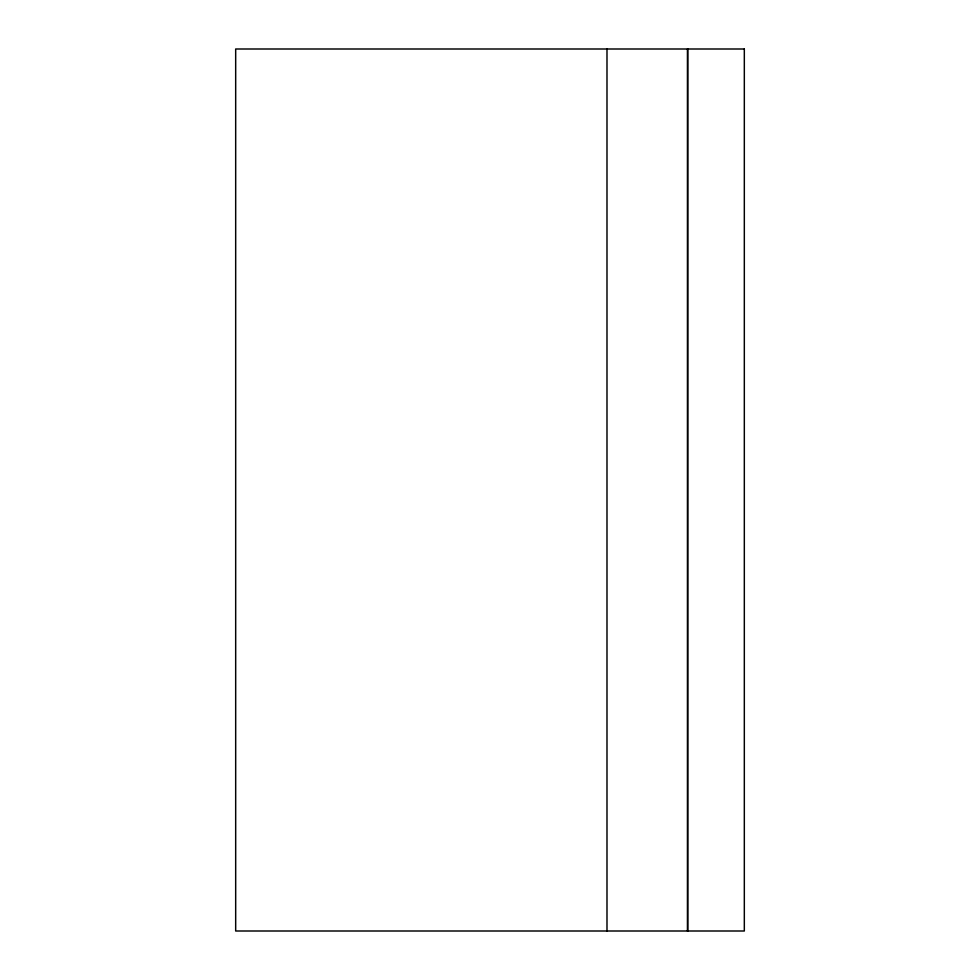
<?xml version="1.0" encoding="UTF-8"?>
<svg xmlns="http://www.w3.org/2000/svg" width="980" height="980" viewBox="0 0 980 980"><rect width="100%" height="100%" fill="white"/><g stroke="black" fill="none" stroke-linecap="round" stroke-linejoin="round"><path stroke-width="1.47" d="M687.789 49L687.789 931M687.446 49L687.446 931M606.988 49L606.988 931M744.322 49L235.678 49L235.678 931L744.322 931L744.322 49"/></g></svg>
